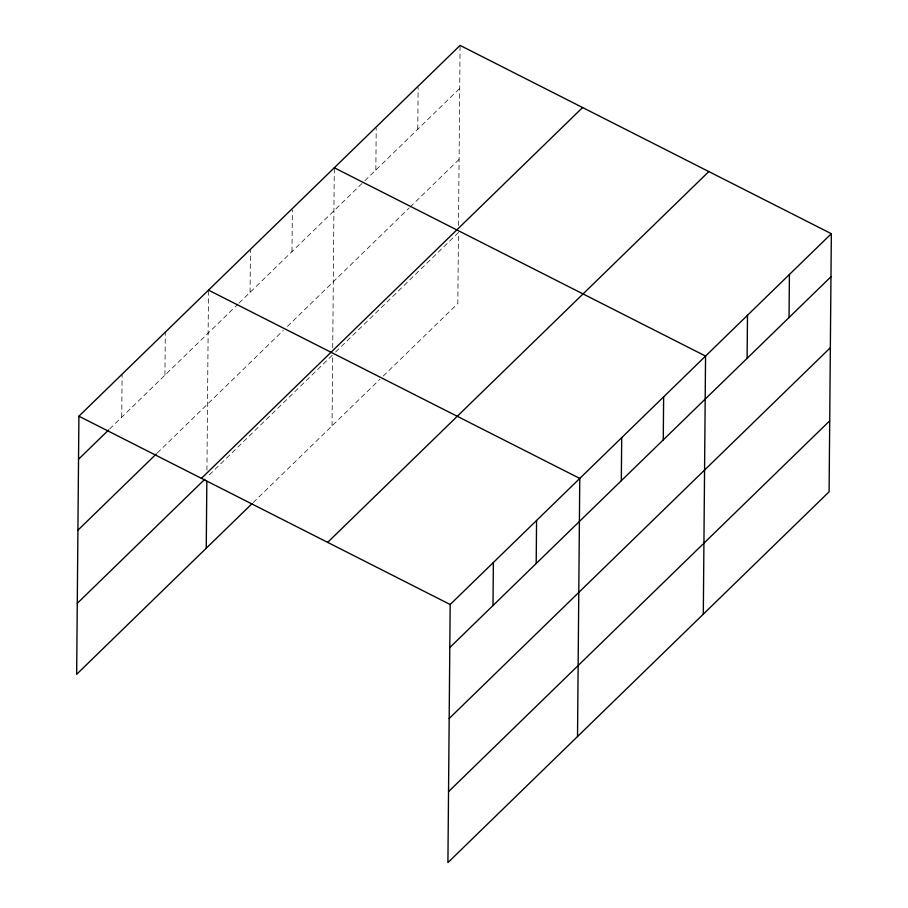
<?xml version="1.0" encoding="UTF-8"?>
<svg xmlns="http://www.w3.org/2000/svg" width="908" height="908" viewBox="0 0 908 908"><rect width="100%" height="100%" fill="white"/><g stroke="black" fill="none" stroke-linecap="round" stroke-linejoin="round"><path stroke-width="0.68" stroke-dasharray="4.54 3.41" d="M121.729 417.226L122.103 374.175M164.927 375.197L165.301 332.158M206.933 470.219L208.499 290.129M250.063 292.387L250.438 249.337M291.99 251.595L292.353 209.941M332.044 425.852L332.657 354.892L206.876 477.256M332.725 347.855L334.28 169.149M375.844 170.023L376.207 128.368M417.771 129.231L418.134 87.577M458.506 225.49L460.084 45.4M109.675 428.951L238.078 304.032M239.076 303.068L363.87 181.668M364.868 180.703L459.698 88.439M157.277 453.001L283.375 330.33M287.371 326.449L409.168 207.966M410.166 206.99L459.085 159.411M335.654 351.975L458.449 232.527L457.825 303.488L380.951 378.273M253.173 502.578L379.953 379.238"/><path stroke-width="1.36" d="M831.342 233.708L450.175 604.512L447.916 862.6L829.095 491.796L831.342 233.708L460.084 45.4L78.905 416.204L76.658 674.292L252.174 503.543M206.252 548.216L206.831 481.354M492.999 605.523L493.373 562.483M536.197 563.505L536.571 520.466M577.522 736.524L579.769 478.437L208.499 290.129M621.322 480.684L621.696 437.645M663.26 439.903L663.635 396.864M703.303 614.16L705.561 356.072L334.292 167.764M747.114 358.32L747.488 315.28M789.041 317.539L789.415 274.488M78.531 459.244L108.665 429.927M77.906 530.215L156.278 453.977M201.428 478.346L582.595 107.541M77.271 603.332L204.868 479.208M327.652 542.371L708.83 171.567M449.8 647.552L830.968 276.747M449.176 718.512L830.355 347.707M448.541 791.628L829.719 420.824M78.905 416.204L450.175 604.512"/></g></svg>
